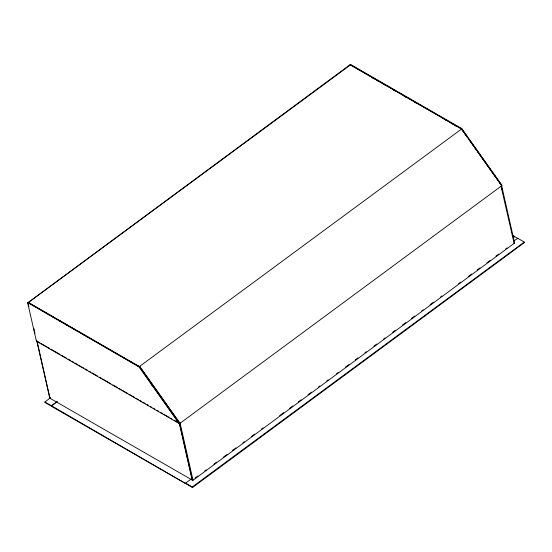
<?xml version="1.0" encoding="UTF-8"?>
<svg xmlns="http://www.w3.org/2000/svg" width="552" height="552" viewBox="0 0 552 552"><rect width="100%" height="100%" fill="white"/><g stroke="black" fill="none" stroke-linecap="round" stroke-linejoin="round"><path stroke-width="0.83" d="M139.401 366.714L179.262 423.556L36.425 341.233L27.614 302.593L27.986 302.372L139.546 366.859M461.969 128.782L501.982 185.306L501.644 185.782M461.493 129.382L461.424 128.933L350.009 64.75L28.138 302.572M50.501 397.744L44.864 402.056L45.098 402.636L51.715 406.286M51.571 405.927L57.187 401.628M193.014 480.219L180.042 422.901M514.609 242.949L501.706 185.948M51.591 405.817L192.517 487.526L524.4 242.569L524.165 241.99L517.797 238.312L514.002 240.824M179.869 423.156L139.704 366.411M179.662 423.556L501.823 185.679L461.479 129.044M28.311 302.544L350.41 64.95M36.425 341.233L36.673 340.86M185.81 483.662L51.805 406.507L51.446 405.734L57.111 401.559M139.394 366.562L461.72 128.913M185.541 483.103L190.612 479.495M517.452 238.285L512.256 235.117M195.084 478.032L197.857 475.983M204.785 470.87L206.172 469.849M213.797 464.225L216.57 462.176M223.505 457.063L226.969 454.51M232.516 450.418L235.98 447.858M242.914 442.745L244.301 441.724M251.236 436.611L254.7 434.058M261.634 428.938L263.021 427.917M279.657 415.649L283.818 412.579M289.358 408.487L292.829 405.934M298.37 401.842L301.144 399.793M308.078 394.68L311.542 392.127M318.476 387.014L319.863 385.986M326.798 380.873L328.178 379.852M336.499 373.718L338.583 372.186M345.511 367.073L348.981 364.513M355.219 359.911L357.993 357.868M364.92 352.756L366.307 351.727M373.932 346.104L376.706 344.062M383.64 338.949L385.027 337.921M392.651 332.297L395.425 330.255M402.36 325.142L405.823 322.582M411.371 318.49L414.835 315.937M421.769 310.824L423.156 309.803M430.084 304.683L433.555 302.13M440.482 297.017L441.869 295.996M458.505 283.721L460.589 282.189M468.213 276.566L471.677 274.006M477.225 269.914L479.998 267.872M486.933 262.759L490.397 260.199M495.944 256.107L498.718 254.065M505.646 248.952L507.033 247.931M192.724 480.433L514.533 243.066M192.386 487.568L192.248 486.974L524.241 242.087M461.838 128.65L350.554 64.439L350.175 64.66L461.5 128.899M50.467 397.799L49.79 398.144L192.772 480.343M139.47 366.88L137.903 366.01M50.004 398.296L37.081 341.164M192.427 480.378L179.642 423.508M350.237 65.081L350.085 64.729M501.009 186.148L514.105 243.315M514.133 242.687L514.54 242.921M36.687 340.95L39.916 342.771M192.186 480.164L179.227 423.129L179.628 423.363M51.446 405.734L44.884 401.946M192.248 486.974L185.686 483.186M372.634 78.011L374.132 78.874M376.367 80.164L377.865 81.027M383.088 84.042L384.585 84.904M393.548 90.073L395.039 90.935M404.002 96.103L406.237 97.4M414.455 102.141L416.698 103.431M444.325 119.37L445.816 120.232M451.046 123.248L452.536 124.11M454.779 125.407L456.276 126.27M512.408 235.766L514.636 237.049M28.055 302.323L139.318 366.521M52.026 316.462L53.523 317.324M58.747 320.339L60.244 321.202M62.479 322.492L63.977 323.355M66.219 324.645L67.71 325.507M69.2 326.37L70.697 327.232M72.94 328.523L74.43 329.385M76.673 330.682L78.163 331.538M83.393 334.56L84.884 335.416M87.126 336.713L88.617 337.576M119.984 355.667L121.474 356.53M123.717 357.827L125.207 358.683M130.438 361.705L131.928 362.56M134.17 363.858L135.661 364.72M138.938 366.832L27.614 302.593M151.165 384.689L153.401 385.986M177.799 421.611L179.297 422.473M41.241 343.572L46.637 346.649M47.217 347.015L49.459 348.312M50.95 349.168L60.071 354.398M61.403 355.205L63.804 356.551M64.391 356.93L66.792 358.276M68.131 359.083L70.518 360.428M71.864 361.236L73.506 362.153M74.851 362.961L77.239 364.306M78.584 365.113L80.226 366.024M81.572 366.838L83.959 368.177M85.305 368.991L87.685 370.33M89.038 371.144L90.673 372.055M92.025 372.869L97.394 375.933M99.629 377.223L101.126 378.086M102.479 378.9L110.828 383.681M112.939 384.937L117.417 387.518M118.915 388.38L121.274 389.712M122.647 390.533L127.995 393.59M129.368 394.411L131.728 395.743M132.356 396.136L134.709 397.468M136.089 398.289L138.442 399.62M139.822 400.448L141.319 401.304M142.809 402.166L145.162 403.491M146.542 404.326L148.143 405.216M150.282 406.479L151.876 407.369M153.27 408.204L154.76 409.066M157.003 410.357L158.596 411.247M160.832 412.537L162.329 413.4M163.723 414.235L169.043 417.277M170.444 418.112L171.934 418.975M174.177 420.265L178.751 422.873M179.152 423.556L139.07 366.963M461.562 129.009L467.558 137.4M179.793 423.191L139.649 366.48M468.551 138.8L476.949 150.661L468.538 138.849M477.935 152.055L501.154 184.858M461.617 129.071L467.551 137.455M477.928 152.117L501.168 184.941M517.541 238.216L517.693 238.699M517.679 238.298L517.797 238.754M501.402 186.597L502.161 189.929M28.124 303.248L28.883 306.588M33.824 328.323L34.962 333.339M36.584 340.149L49.749 398.082"/></g></svg>
